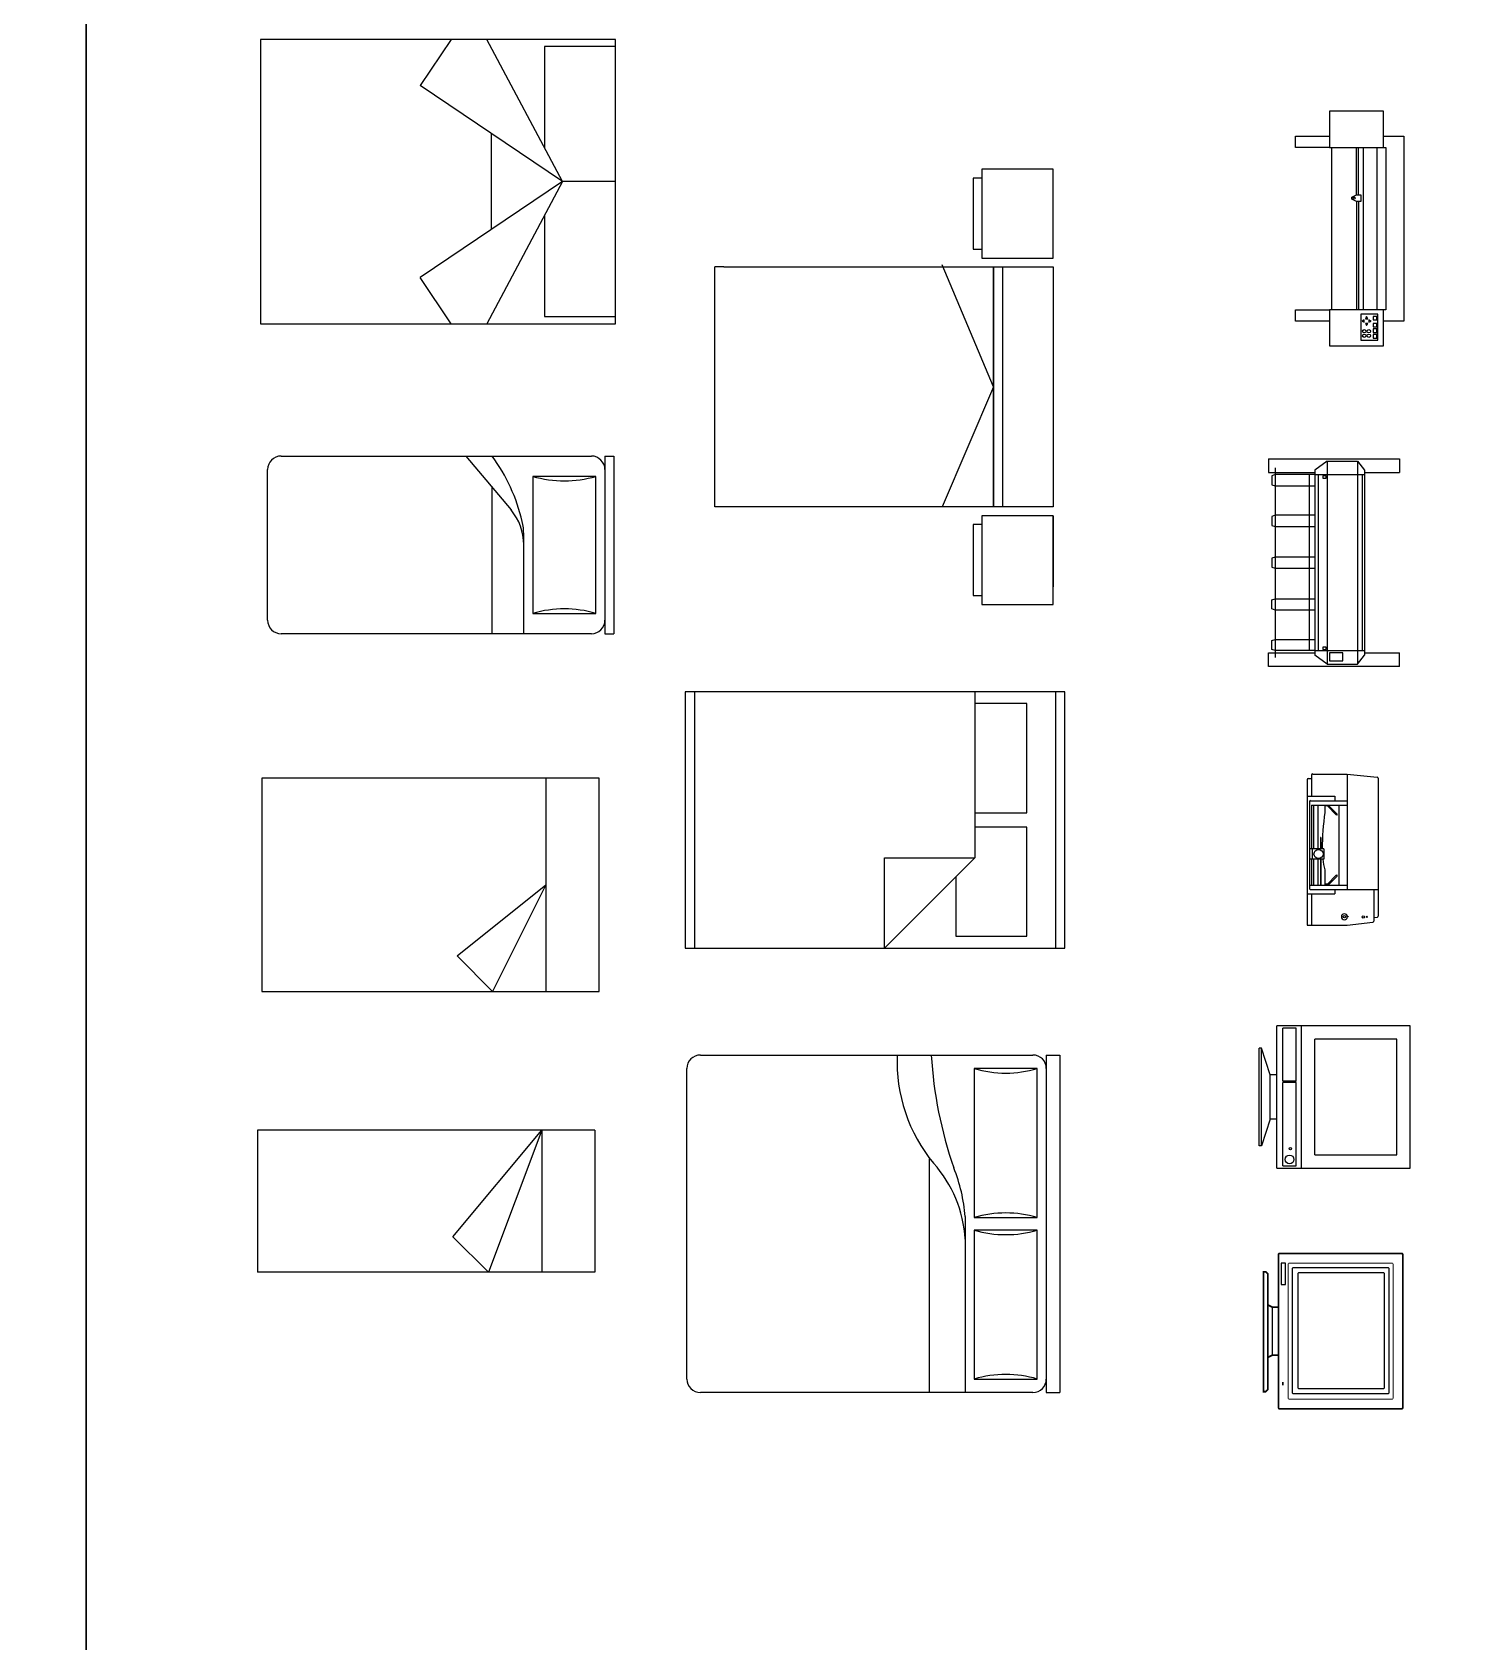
# Model space of a CAD drawing. Header units: millimetres. Extents: x 2198.5 to 2287.8, y 1208.8 to 1298.1.
# Drawn here: x 2269.56 to 2277.71, y 1267.83 to 1276.89 of the extents above; entities that cross this region are included whole.
import ezdxf

# ---------------------------------------------------------------- set-up
doc = ezdxf.new("R2010")
doc.units = ezdxf.units.MM
doc.layers.add('10-MUEBLES', color=7, linetype='Continuous')
doc.layers.add('FURN', color=7, linetype='Continuous')

# ---------------------------------------------------------------- blocks, each defined once
blk = doc.blocks.new('MHPLN025')
for p, q in [((-1.9812, -0.6858), (-1.9812, 0.6858)), ((-0.4826, 0.6858), (-0.4826, -0.2032)), ((-0.2032, 0.6223), (-0.4826, 0.6223)), ((-0.2032, 0.0381), (-0.2032, 0.6223)), ((-0.0508, 0.6858), (-0.0508, -0.6858)), ((-0.4826, 0.0381), (-0.2032, 0.0381)), ((-0.2032, -0.0381), (-0.4826, -0.0381)), ((-0.2032, -0.6223), (-0.2032, -0.0381)), ((-0.4826, -0.2032), (-0.9652, -0.6858)), ((-0.9652, -0.6858), (-0.9652, -0.2032)), ((-0.9652, -0.2032), (-0.4826, -0.2032)), ((-0.5842, -0.3048), (-0.5842, -0.6223)), ((-0.5842, -0.6223), (-0.2032, -0.6223))]:
    blk.add_line(p, q)
blk.add_lwpolyline([(0, -0.6858), (0, 0.6858), (-2.032, 0.6858), (-2.032, -0.6858)], close=True)
blk = doc.blocks.new('Impreso2')
at = {"color": 0, "linetype": 'ByBlock'}
for p, q in [((-0.4572, -0.1524), (0.4572, -0.1524)), ((-0.4572, -0.2286), (0.4572, -0.2286)), ((-0.1905, -0.254), (-0.4572, -0.254)), ((-0.1905, -0.2667), (-0.4572, -0.2667)), ((-0.1524, -0.254), (0.4572, -0.254)), ((-0.1524, -0.2667), (0.4572, -0.2667)), ((-0.4572, -0.4064), (0.4572, -0.4064))]:
    blk.add_line(p, q, dxfattribs=at)
for points in [[(-0.5207, -0.1143), (-0.5207, 0), (0.5207, 0), (0.5207, -0.1143)], [(-0.4572, -0.1143), (-0.4572, -0.1016), (0.4572, -0.1016), (0.4572, -0.1143)], [(-0.1905, -0.2667), (-0.1905, -0.2413), (-0.1524, -0.2413), (-0.1524, -0.2667), (-0.1651, -0.2921), (-0.1778, -0.2921), (-0.1905, -0.2667)], [(-0.4572, -0.4191), (-0.4572, -0.6096), (-0.5207, -0.6096), (-0.5207, -0.4191)], [(0.5207, -0.4191), (0.5207, -0.6096), (0.4572, -0.6096), (0.4572, -0.4191)]]:
    blk.add_lwpolyline(points, dxfattribs=at)
for points in [[(-0.6604, -0.1143), (-0.6604, -0.4191), (-0.4572, -0.4191), (-0.4572, -0.1143)], [(0.4572, -0.1143), (0.4572, -0.4191), (0.6604, -0.4191), (0.6604, -0.1143)], [(0.4826, -0.14605), (0.4826, -0.2413), (0.62865, -0.2413), (0.62865, -0.14605)], [(0.4953, -0.1524), (0.4953, -0.17145), (0.51435, -0.17145), (0.51435, -0.1524)], [(0.5334, -0.1524), (0.5334, -0.17145), (0.55245, -0.17145), (0.55245, -0.1524)], [(0.56515, -0.1524), (0.56515, -0.17145), (0.5842, -0.17145), (0.5842, -0.1524)], [(0.5969, -0.1524), (0.5969, -0.17145), (0.61595, -0.17145), (0.61595, -0.1524)], [(0.4953, -0.20955), (0.508, -0.2159), (0.508, -0.2032)], [(0.5207, -0.18415), (0.51435, -0.19685), (0.52705, -0.19685)], [(0.5207, -0.23495), (0.52705, -0.22225), (0.51435, -0.22225)], [(0.5461, -0.20955), (0.5334, -0.2032), (0.5334, -0.2159)]]:
    blk.add_lwpolyline(points, close=True, dxfattribs=at)
for centre, radius in [((0.57785, -0.19685), 0.00952), ((0.57785, -0.22225), 0.00952), ((0.60325, -0.19685), 0.00952), ((0.60325, -0.22225), 0.00952), ((-0.17145, -0.2794), 0.00635)]:
    blk.add_circle(centre, radius, dxfattribs=at)
blk = doc.blocks.new('Impreso3')
at = {"color": 0, "linetype": 'ByBlock'}
for p, q in [((-0.5842, -0.7366), (-0.5842, 0)), ((-0.5842, 0), (-0.508, 0)), ((-0.508, -0.19685), (-0.508, 0)), ((0.508, -0.19685), (0.508, 0)), ((0.5842, 0), (0.508, 0)), ((0.5842, 0), (0.5842, -0.7366)), ((-0.5715, -0.23495), (-0.5207, -0.19685)), ((-0.5715, -0.4064), (-0.5715, -0.23495)), ((-0.5715, -0.23495), (0.5715, -0.23495)), ((-0.5207, -0.19685), (0.5207, -0.19685)), ((-0.4953, -0.47625), (-0.4953, -0.19685)), ((-0.4953, -0.20955), (0.4953, -0.20955)), ((0.4953, -0.47625), (0.4953, -0.19685)), ((0.5715, -0.23495), (0.5207, -0.19685)), ((0.5715, -0.4064), (0.5715, -0.23495)), ((0.55245, -0.3175), (0.508, -0.3175)), ((0.508, -0.3175), (0.508, -0.3937)), ((0.55245, -0.3937), (0.55245, -0.3175)), ((-0.5715, -0.4064), (0.5715, -0.4064)), ((-0.5715, -0.4064), (-0.5207, -0.47625)), ((-0.48895, -0.41275), (-0.48895, -0.4318)), ((-0.47625, -0.41275), (-0.48895, -0.41275)), ((-0.48895, -0.4318), (-0.47625, -0.4318)), ((-0.47625, -0.4318), (-0.47625, -0.41275)), ((0.48895, -0.41275), (0.47625, -0.41275)), ((0.47625, -0.41275), (0.47625, -0.4318)), ((0.47625, -0.4318), (0.48895, -0.4318)), ((0.48895, -0.4318), (0.48895, -0.41275)), ((0.508, -0.3937), (0.55245, -0.3937)), ((0.5715, -0.4064), (0.5207, -0.47625)), ((-0.5207, -0.47625), (0.5207, -0.47625)), ((-0.508, -0.7366), (-0.508, -0.47625)), ((-0.4953, -0.4572), (0.4953, -0.4572)), ((-0.4953, -0.47625), (-0.4953, -0.6985)), ((-0.4953, -0.508), (0.4953, -0.508)), ((-0.4318, -0.6985), (-0.4318, -0.47625)), ((-0.2667, -0.47625), (-0.2667, -0.6985)), ((-0.2032, -0.6985), (-0.2032, -0.47625)), ((-0.03175, -0.47625), (-0.03175, -0.6985)), ((0.03175, -0.6985), (0.03175, -0.47625)), ((0.2032, -0.6985), (0.2032, -0.47625)), ((0.2667, -0.47625), (0.2667, -0.6985)), ((0.4318, -0.6985), (0.4318, -0.47625)), ((0.4953, -0.47625), (0.4953, -0.6985)), ((0.508, -0.7366), (0.508, -0.47625)), ((-0.5334, -0.6985), (0.5334, -0.6985)), ((-0.4953, -0.6985), (-0.48895, -0.71755)), ((-0.48895, -0.71755), (-0.43815, -0.71755)), ((-0.43815, -0.71755), (-0.4318, -0.6985)), ((-0.2667, -0.6985), (-0.26035, -0.71755)), ((-0.26035, -0.71755), (-0.20955, -0.71755)), ((-0.20955, -0.71755), (-0.2032, -0.6985)), ((-0.03175, -0.6985), (-0.0254, -0.71755)), ((-0.0254, -0.71755), (0.0254, -0.71755)), ((0.0254, -0.71755), (0.03175, -0.6985)), ((0.20955, -0.71755), (0.2032, -0.6985)), ((0.26035, -0.71755), (0.20955, -0.71755)), ((0.2667, -0.6985), (0.26035, -0.71755)), ((0.43815, -0.71755), (0.4318, -0.6985)), ((0.48895, -0.71755), (0.43815, -0.71755)), ((0.4953, -0.6985), (0.48895, -0.71755)), ((-0.5842, -0.7366), (-0.508, -0.7366)), ((0.5842, -0.7366), (0.508, -0.7366))]:
    blk.add_line(p, q, dxfattribs=at)
blk = doc.blocks.new('Impresora1 F')
at = {"layer": 'FURN', "color": 7}
for p, q in [((-8.81, 4.5), (-8.45, 7.89)), ((-8.33, 8), (7.2, 8)), ((4.19, 0.37), (4.19, 8)), ((4.19, 7.5), (7.75, 7.5)), ((7.36, 7.5), (7.32, 7.89)), ((8.19, 4.5), (7.88, 7.39)), ((-8.81, 4.5), (4.19, 4.5)), ((-8.81, 0.62), (-8.81, 4.5)), ((-5.81, 0.37), (-5.81, 4.5)), ((-5.31, 0.5), (-5.31, 4.5)), ((3.69, 0.25), (3.69, 4.5)), ((7.24, 4.62), (7.28, 4.62)), ((7.24, 4.47), (7.24, 4.62)), ((7.28, 4.47), (7.24, 4.47)), ((7.28, 4.62), (7.28, 4.47)), ((8.19, 0), (8.19, 4.5)), ((-6.31, 3.1), (-5.81, 3.1)), ((-6.31, 0), (-6.31, 3.1)), ((-5.31, 3.58), (3.69, 3.58)), ((-5.31, 2.37), (-4.3, 3.37)), ((-5.31, 2), (-4.49, 2)), ((-5.22, 2.28), (-4.21, 3.28)), ((-5.22, 2.28), (-5.22, 2)), ((-0.38, 1.88), (0.78, 1.88)), ((-0.38, 1.88), (-0.38, 0.25)), ((0.78, 1.88), (0.78, 0.25)), ((1.96, 2), (3.69, 2)), ((3.6, 2.28), (2.58, 3.28)), ((3.69, 2.37), (2.67, 3.37)), ((3.6, 2.28), (3.6, 2)), ((4.19, 3.1), (4.69, 3.1)), ((4.69, 0), (4.69, 3.1)), ((-8.69, 0.5), (-6.31, 0.5)), ((-8.31, 0.13), (-8.31, 0.5)), ((-8.19, 0), (8.19, 0)), ((-5.69, 0.25), (4.06, 0.25)), ((-5.31, 1.2), (-0.38, 1.2)), ((-5.31, 0.7), (-0.38, 0.7)), ((-5.31, 0.5), (-0.38, 0.5)), ((-1.65, 1.53), (-0.38, 1.53)), ((-1.65, 1.53), (-1.65, 1.5)), ((-1.65, 1.5), (-0.38, 1.5)), ((0.78, 1.53), (3.69, 1.53)), ((0.78, 1.5), (3.69, 1.5)), ((0.78, 1.2), (3.69, 1.2)), ((0.78, 0.7), (3.69, 0.7)), ((0.78, 0.5), (3.69, 0.5)), ((4.69, 0.5), (8.19, 0.5))]:
    blk.add_line(p, q, dxfattribs=at)
at = {"layer": 'FURN', "color": 251}
blk.add_line((-0.38, 0.55), (0.78, 0.55), dxfattribs=at)
at = {"layer": 'FURN', "color": 7}
for centre, radius in [((7.28, 6.32), 0.133), ((7.26, 6.72), 0.0667), ((7.26, 4.19), 0.133)]:
    blk.add_circle(centre, radius, dxfattribs=at)
at = {"layer": 'FURN', "color": 251}
blk.add_circle((0.2, 1.28), 0.512, dxfattribs=at)
at = {"layer": 'FURN', "color": 7}
for centre, radius, start, end in [((-8.33, 7.87), 0.125, 90, 173.8845), ((7.2, 7.87), 0.125, 6.1155, 90), ((7.75, 7.37), 0.125, 6.1155, 90), ((7.26, 4.19), 0.333, 93.3172, 86.3927), ((-0.69, 25.48), 23.78, 260.8011, 270.7391), ((-4.25, 3.33), 0.0625, 314.7411, 134.7411), ((-0.16, 9.24), 7.55, 277.2117, 286.3896), ((2.63, 3.33), 0.0625, 45.2589, 225.2589), ((-8.69, 0.62), 0.125, 180, 270), ((-8.19, 0.13), 0.125, 180, 270), ((-5.69, 0.37), 0.125, 180, 270), ((4.06, 0.37), 0.125, 270, 0)]:
    blk.add_arc(centre, radius, start, end, dxfattribs=at)
blk = doc.blocks.new('Monitor1 F')
at = {"layer": 'FURN', "color": 7}
for p, q in [((-8.01, 17), (-8.01, 2)), ((8.01, 17), (-8.01, 17)), ((8.01, 2), (8.01, 17)), ((-6.51, 15.5), (-6.51, 6.27)), ((6.51, 15.5), (-6.51, 15.5)), ((6.51, 6.27), (6.51, 15.5)), ((6.51, 6.27), (-6.51, 6.27)), ((8.01, 4.77), (-8.01, 4.77)), ((-1.76, 4.15), (-7.76, 4.15)), ((-7.76, 4.15), (-7.76, 2.65)), ((-1.76, 4.15), (-1.76, 2.65)), ((7.76, 4.15), (-1.63, 4.15)), ((-1.63, 4.15), (-1.63, 2.65)), ((7.76, 2.65), (7.76, 4.15)), ((8.01, 2), (-8.01, 2)), ((-1.76, 2.65), (-7.76, 2.65)), ((-2.5, 2), (-2.5, 1.25)), ((7.76, 2.65), (-1.63, 2.65)), ((2.5, 2), (2.5, 1.25)), ((-2.5, 1.25), (-5.5, 0.25)), ((5.5, 0.25), (-5.5, 0.25)), ((-5.5, 0.25), (-5.5, 0)), ((5.5, 0), (-5.5, 0)), ((2.5, 1.25), (-2.5, 1.25)), ((2.5, 1.25), (5.5, 0.25)), ((5.5, 0.25), (5.5, 0))]:
    blk.add_line(p, q, dxfattribs=at)
at = {"layer": 'FURN', "color": 15}
blk.add_circle((5.83, 3.51), 0.125, dxfattribs=at)
at = {"layer": 'FURN', "color": 7}
blk.add_circle((7.03, 3.43), 0.489, dxfattribs=at)
blk = doc.blocks.new('Monitor2 F')
blk.add_line((-0.9986, -2.9518), (-0.7274, -2.9518))
for points, const_width in [([(-1.3, -2.9096), (-1.3, -2.2225, -0.414214), (-1.294, -2.2165), (-0.4321, -2.2165, -0.414214), (-0.4261, -2.2225), (-0.4261, -2.9096, -0.414214), (-0.4321, -2.9156), (-1.294, -2.9156, -0.414214)], 0.01), ([(-1.2458, -2.8553), (-1.2458, -2.2767, -0.414214), (-1.2397, -2.2707), (-0.4863, -2.2707, -0.414214), (-0.4803, -2.2767), (-0.4803, -2.8553, -0.414214), (-0.4863, -2.8614), (-1.2397, -2.8614, -0.414214)], 0.005)]:
    blk.add_lwpolyline(points, format="xyb", close=True, dxfattribs=dict(const_width=const_width))
for points in [[(-1.2216, -2.8312), (-1.2216, -2.3009, -0.414214), (-1.2156, -2.2948), (-0.5165, -2.2948, -0.414214), (-0.5104, -2.3009), (-0.5104, -2.8312, -0.414214), (-0.5165, -2.8373), (-1.2156, -2.8373, -0.414214)], [(-1.1855, -2.8071), (-0.5466, -2.8071, 0.414214), (-0.5406, -2.8011), (-0.5406, -2.325, 0.414214), (-0.5466, -2.3189), (-1.1855, -2.3189, 0.414214), (-1.1915, -2.325), (-1.1915, -2.8011, 0.414214)]]:
    blk.add_lwpolyline(points, format="xyb", close=True)
blk.add_lwpolyline([(-1.2458, -2.9006), (-1.1252, -2.9006), (-1.1252, -2.8764), (-1.2458, -2.8764)], close=True)
at = {"const_width": 0.01}
for points in [[(-0.5587, -2.8915), (-0.5767, -2.8915)], [(-0.9986, -2.9156), (-0.9986, -2.9518), (-1.0107, -2.9759)], [(-0.7274, -2.9156), (-0.7274, -2.9518), (-0.7154, -2.9759)]]:
    blk.add_lwpolyline(points, dxfattribs=at)
blk.add_lwpolyline([(-1.1975, -2.9879), (-1.1855, -2.9759), (-0.5346, -2.9759), (-0.5225, -2.9879), (-0.5225, -3), (-1.1975, -3)], close=True, dxfattribs=at)
blk.add_lwpolyline([(-0.9986, -2.9518), (-0.7274, -2.9518)])
blk = doc.blocks.new('CAMA135')
for p, q in [((0.45, 2.4), (0.4, 2.4)), ((0, 1.95), (0, 2.35)), ((0.4, 1.95), (0.4, 2)), ((0.4, 2), (0.45, 2)), ((0, 0.55), (0, 1.9)), ((0.2833, 1.9), (0.2833, 1.3197)), ((0.3346, 1.225), (0.6244, 1.9)), ((0.3346, 0.55), (0.3346, 1.9)), ((0.3346, 1.9), (0.3346, 1.3197)), ((0.2833, 1.3197), (0.2833, 0.55)), ((0.3346, 1.3197), (0.3346, 0.55)), ((0.3346, 1.225), (0.6244, 0.538)), ((1.8534, 0.55), (1.9034, 0.55)), ((0.45, 0.45), (0.4, 0.45)), ((0.45, 0.05), (0.45, 0.45)), ((0.4, 0.05), (0.45, 0.05)), ((0.4, 0), (0.4, 0.05))]:
    blk.add_line(p, q)
for points in [[(0.4, 2.45), (0, 2.45), (0, 1.95), (0.4, 1.95)], [(0.4, 0.5), (0, 0.5), (0, 0), (0.4, 0)]]:
    blk.add_lwpolyline(points, close=True)
for points in [[(0.45, 2), (0.45, 2.4)], [(1.8534, 0.55), (0, 0.55), (0, 1.3197), (0, 1.9), (1.9034, 1.9), (1.9034, 0.55)]]:
    blk.add_lwpolyline(points)
blk = doc.blocks.new('2p 01 mesita')
blk.add_blockref('CAMA135', (0, -1.225))
blk = doc.blocks.new('2p 04')
for p, q in [((-80, 0), (-80, -200)), ((80, 0), (-80, 0)), ((-76, 0), (-76, -40)), ((0, 0), (0, -30)), ((76, -40), (76, 0)), ((80, -200), (80, 0)), ((0, -30), (-80, -72.54)), ((0, -30), (-54.01, -110.07)), ((0, -30), (54.01, -110.07)), ((0, -30), (80, -72.54)), ((-76, -40), (-18.81, -40)), ((18.81, -40), (76, -40)), ((-26.98, -70), (26.98, -70)), ((-80, -92.54), (-54.01, -110.07)), ((80, -92.54), (54.01, -110.07)), ((-80, -200), (80, -200))]:
    blk.add_line(p, q)
blk = doc.blocks.new('MHPLS011')
at = {"linetype": 'ByBlock'}
for p, q in [((-1.8738, 1), (-0.127, 1)), ((-0.8347, 0.9996), (-0.5797, 0.6969)), ((-0.0508, 1), (-0.0508, 0)), ((-0.0508, 1), (0, 1)), ((0, 1), (0, 0)), ((-1.95, 0.0762), (-1.95, 0.9238)), ((-0.6858, 0), (-0.6858, 0.8222)), ((-0.4572, 0.8857), (-0.4572, 0.1143)), ((-0.1016, 0.8857), (-0.4572, 0.8857)), ((-0.1016, 0.1143), (-0.1016, 0.8857)), ((-0.508, 0), (-0.508, 0.561)), ((-0.4572, 0.1143), (-0.1016, 0.1143)), ((-0.127, 0), (-1.8738, 0)), ((-0.0508, 0), (0, 0))]:
    blk.add_line(p, q, dxfattribs=at)
for centre, radius, start, end in [((-1.8738, 0.9238), 0.0762, 90, 180), ((-1.5218, 0.3922), 1.0336, 13.3928, 36.02023), ((-0.127, 0.9238), 0.0762, 0, 90), ((-0.2794, 1.4953), 0.635, 253.73979, 286.2602), ((-0.8128, 0.5005), 0.3048, 0, 40.10593), ((-0.8128, 0.561), 0.3048, 0, 13.3928), ((-0.2794, -0.4953), 0.635, 73.7398, 106.2602), ((-1.8738, 0.0762), 0.0762, 180, 270), ((-0.127, 0.0762), 0.0762, 270, 0)]:
    blk.add_arc(centre, radius, start, end, dxfattribs=at)
blk = doc.blocks.new('MHPLS012')
at = {"linetype": 'ByBlock'}
for p, q in [((-2.0238, 0.95), (-0.1524, 0.95)), ((-0.0762, 0.95), (-0.0762, -0.95)), ((-0.0762, 0.95), (0, 0.95)), ((0, 0.95), (0, -0.95)), ((-2.1, -0.8738), (-2.1, 0.8738)), ((-0.4826, 0.8738), (-0.4826, 0.0356)), ((-0.127, 0.8738), (-0.4826, 0.8738)), ((-0.127, 0.0356), (-0.127, 0.8738)), ((-0.7366, 0.3658), (-0.7366, -0.95)), ((-0.5334, 0.0406), (-0.5334, -0.95)), ((-0.4826, 0.0356), (-0.127, 0.0356)), ((-0.4826, -0.0356), (-0.4826, -0.8738)), ((-0.127, -0.0356), (-0.4826, -0.0356)), ((-0.127, -0.8738), (-0.127, -0.0356)), ((-0.4826, -0.8738), (-0.127, -0.8738)), ((-0.1524, -0.95), (-2.0238, -0.95)), ((-0.0762, -0.95), (0, -0.95))]:
    blk.add_line(p, q, dxfattribs=at)
for centre, radius, start, end in [((-2.0238, 0.8738), 0.0762, 90, 180), ((-0.0191, 0.9119), 0.8976, 177.56726, 219.54608), ((1.615, 1.0876), 2.343, 183.36646, 199.2534), ((-0.1524, 0.8738), 0.0762, 0, 90), ((-0.3048, 1.4834), 0.635, 253.73979, 286.2602), ((-1.2266, -0.1247), 0.6943, 3.1663, 42.0658), ((-1.4578, -0.0288), 0.927, 4.2918, 21.76757), ((-0.3048, -0.574), 0.635, 73.7398, 106.2602), ((-0.3048, 0.574), 0.635, 253.73979, 286.2602), ((-2.0238, -0.8738), 0.0762, 180, 270), ((-0.3048, -1.4834), 0.635, 73.7398, 106.2602), ((-0.1524, -0.8738), 0.0762, 270, 0)]:
    blk.add_arc(centre, radius, start, end, dxfattribs=at)
blk = doc.blocks.new('MHPLS502')
for p, q in [((-1.9, 0.6), (-1.9, -0.6)), ((0, 0.6), (-1.9, 0.6)), ((-0.3, 0.6), (-0.3, -0.6)), ((0, -0.6), (0, 0.6)), ((-1.9, -0.6), (0, -0.6))]:
    blk.add_line(p, q)
blk.add_lwpolyline([(-0.3, 0), (-0.6, -0.6), (-0.8, -0.4), (-0.3, 0)])
blk = doc.blocks.new('MHPLS503')
blk.add_line((-0.3, 0), (-0.3, -0.8))
for points in [[(0, 0), (-1.9, 0), (-1.9, -0.8)], [(0, 0), (0, -0.8), (-1.9, -0.8)], [(-0.3, 0), (-0.6, -0.8), (-0.8, -0.6), (-0.3, 0)]]:
    blk.add_lwpolyline(points)

msp = doc.modelspace()

# ---------------------------------------------------------------- linework, layer by layer
at = {"color": 1}
for points in [[(2248.8627, 1297.4813), (2248.8627, 1267.7813), (2269.8627, 1267.7813), (2269.8627, 1297.4813)], [(2269.8627, 1297.4813), (2269.8627, 1267.7813), (2287.5327, 1267.7813), (2287.5327, 1297.4813)]]:
    msp.add_lwpolyline(points, close=True, dxfattribs=at)

# ---------------------------------------------------------------- block references
at = {"rotation": 270}
for name, p, xscale, yscale, zscale in [('2p 04', (2272.8433, 1276.0518), 0.009999999999763531, 0.009999999999763531, 0.009999999999763531), ('Impresora1 F', (2276.737, 1272.2764), 0.0500000000001819, 0.0500000000001819, 0.0500000000001819), ('Monitor1 F', (2276.4667, 1270.8992), 0.0500000000001819, 0.0500000000001819, 0.0500000000001819)]:
    msp.add_blockref(name, p, dxfattribs=dict(at, xscale=xscale, yscale=yscale, zscale=zscale))
for name, p, rotation in [('Impreso2', (2277.2809, 1275.787), 270), ('2p 01 mesita', (2275.3059, 1274.8959), 180), ('Impreso3', (2277.2562, 1273.9067), 270), ('Monitor2 F', (2279.4915, 1268.7179), 270)]:
    msp.add_blockref(name, p, dxfattribs=dict(rotation=rotation))
for name, p in [('MHPLS011', (2272.8339, 1273.5067)), ('MHPLS502', (2272.7507, 1272.0933)), ('MHPLS012', (2275.3445, 1270.1852)), ('MHPLS503', (2272.7268, 1270.7127))]:
    msp.add_blockref(name, p)
at = {"layer": '10-MUEBLES', "xscale": 1.051962609337579, "yscale": 1.051962609337579, "zscale": 1.051962609337579}
msp.add_blockref('MHPLN025', (2275.3732, 1272.4585), dxfattribs=at)

doc.saveas('drawing.dxf')
